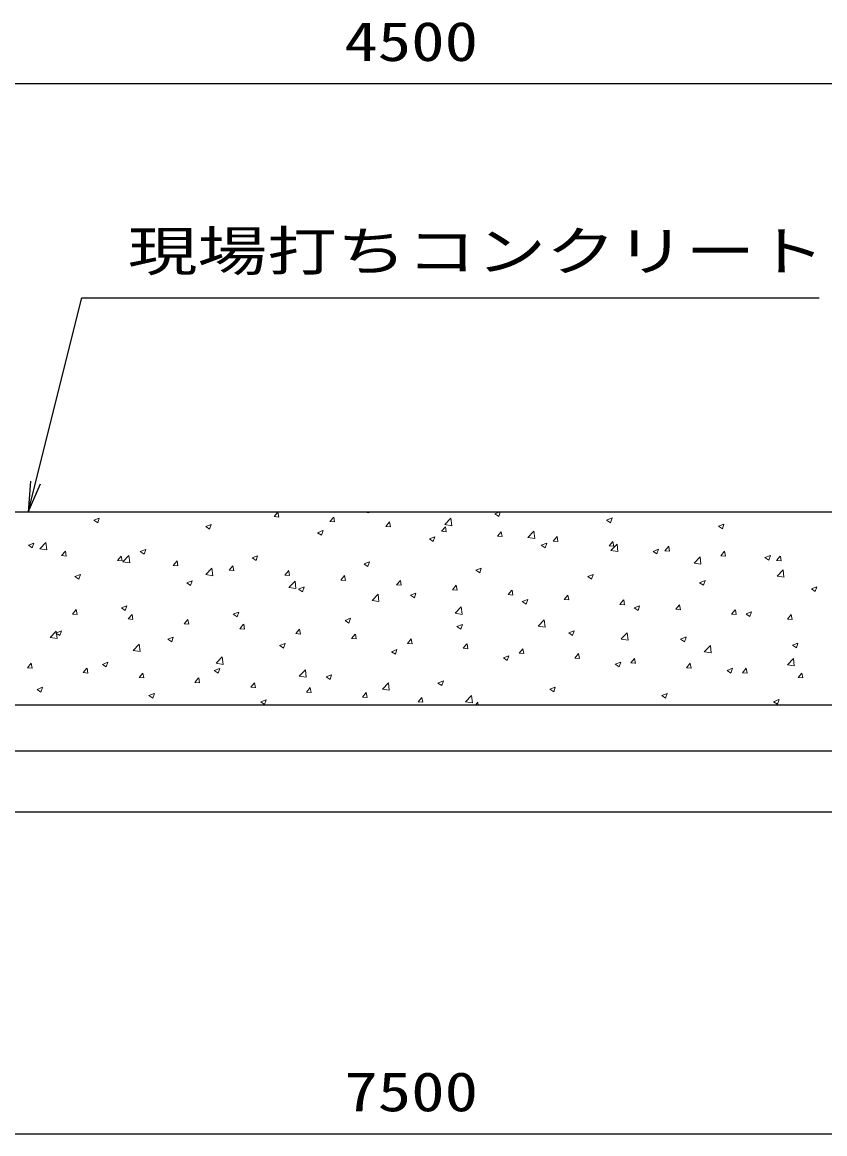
# Model space of a CAD drawing. Units: millimetres at full size. Extents: x 0 to 42050, y 0 to 29700.
# Drawn here: x 32256 to 34875, y 11170 to 14800 of the extents above; entities that cross this region are included whole.
import ezdxf
from ezdxf.enums import TextEntityAlignment as Align

# ---------------------------------------------------------------- set-up
doc = ezdxf.new("R2010")
doc.units = ezdxf.units.MM
for name, color, linetype, lineweight in [('D-DCR-HCHn', 4, 'Continuous', 9), ('D-STR-DIM', 7, 'Continuous', 25), ('D-STR-STRn', 1, 'Continuous', 25), ('D-STR-TXT', 7, 'Continuous', 25)]:
    doc.layers.add(name, color=color, linetype=linetype, lineweight=lineweight)
doc.styles.add('ＭＳ ゴシック', font='')
doc.styles.get('ＭＳ ゴシック').set_extended_font_data('MS Gothic')

# ---------------------------------------------------------------- blocks, each defined once
blk = doc.blocks.new('open_arrow')
at = {"color": 0, "linetype": 'Continuous', "lineweight": -2}
blk.add_lwpolyline([(7.5, 1.25), (0, 0), (7.5, -1.25)], dxfattribs=at)

msp = doc.modelspace()

# ---------------------------------------------------------------- linework, layer by layer
at = {"layer": 'D-DCR-HCHn'}
for p, q in [((32489.351, 13173.719), (32507.135, 13180.545)), ((32502.025, 13165.163), (32507.176, 13180.512)), ((32910.881, 13199.997), (32910.88, 13200)), ((33077.771, 13185.481), (33089.954, 13200)), ((33077.772, 13185.466), (33092.954, 13184.138)), ((33093.065, 13184.057), (33090.128, 13199.978)), ((33259.956, 13169.542), (33272.201, 13184.135)), ((33275.248, 13168.117), (33272.312, 13184.038)), ((33372.531, 13200), (33386.28, 13197.868)), ((33386.257, 13197.892), (33386.012, 13200)), ((33634.74, 13159.389), (33654.524, 13180.008)), ((33657.336, 13155.85), (33654.53, 13179.972)), ((33797.861, 13194.614), (33811.893, 13200)), ((33797.885, 13194.577), (33810.52, 13186.055)), ((33810.534, 13186.059), (33815.212, 13200)), ((34162.892, 13174.271), (34180.677, 13181.098)), ((34175.565, 13165.717), (34180.715, 13181.066)), ((32489.376, 13173.682), (32502.011, 13165.16)), ((32854.382, 13153.376), (32872.167, 13160.203)), ((32854.407, 13153.339), (32867.042, 13144.817)), ((32867.056, 13144.821), (32872.206, 13160.17)), ((33259.956, 13169.527), (33275.138, 13168.199)), ((33442.14, 13153.602), (33454.385, 13168.196)), ((33442.14, 13153.588), (33457.322, 13152.26)), ((33457.432, 13152.176), (33454.496, 13168.098)), ((33624.325, 13137.663), (33636.57, 13152.257)), ((33634.769, 13159.328), (33657.359, 13155.825)), ((33639.616, 13136.236), (33636.679, 13152.158)), ((34162.916, 13174.235), (34175.55, 13165.713)), ((34527.924, 13153.928), (34545.709, 13160.755)), ((34527.947, 13153.892), (34540.581, 13145.37)), ((34540.596, 13145.375), (34545.746, 13160.724)), ((33219.413, 13133.033), (33237.198, 13139.86)), ((33219.438, 13132.997), (33232.072, 13124.475)), ((33232.087, 13124.478), (33237.237, 13139.827)), ((33584.445, 13112.691), (33602.229, 13119.518)), ((33584.469, 13112.654), (33597.103, 13104.132)), ((33597.118, 13104.136), (33602.268, 13119.485)), ((33624.324, 13137.649), (33639.506, 13136.321)), ((33806.509, 13121.71), (33821.691, 13120.382)), ((33806.51, 13121.724), (33818.755, 13136.317)), ((33821.8, 13120.296), (33818.863, 13136.217)), ((33905.819, 13117.347), (33925.603, 13137.966)), ((33905.848, 13117.286), (33928.438, 13113.782)), ((33928.415, 13113.808), (33925.609, 13137.93)), ((33988.693, 13105.771), (34003.875, 13104.443)), ((33988.694, 13105.785), (34000.939, 13120.378)), ((34003.984, 13104.356), (34001.047, 13120.277)), ((32275.934, 13091.796), (32293.719, 13098.623)), ((32275.96, 13091.759), (32288.594, 13083.237)), ((32288.609, 13083.24), (32293.759, 13098.589)), ((32313.02, 13080.132), (32332.804, 13100.751)), ((32313.048, 13080.074), (32335.638, 13076.571)), ((32335.616, 13076.594), (32332.809, 13100.716)), ((32384.276, 13058.18), (32396.521, 13072.773)), ((32399.571, 13056.761), (32396.634, 13072.683)), ((32640.965, 13071.453), (32658.75, 13078.28)), ((32640.991, 13071.416), (32653.625, 13062.894)), ((32653.64, 13062.898), (32658.79, 13078.247)), ((33949.476, 13092.348), (33967.261, 13099.175)), ((33949.5, 13092.312), (33962.134, 13083.79)), ((33962.148, 13083.794), (33967.299, 13099.143)), ((34170.877, 13089.832), (34186.059, 13088.504)), ((34170.879, 13089.846), (34183.124, 13104.439)), ((34176.898, 13075.304), (34196.682, 13095.923)), ((34176.927, 13075.243), (34199.517, 13071.739)), ((34186.168, 13088.415), (34183.231, 13104.337)), ((34199.494, 13071.766), (34196.688, 13095.888)), ((34314.507, 13072.006), (34332.292, 13078.832)), ((34314.53, 13071.97), (34327.165, 13063.447)), ((34327.179, 13063.452), (34332.329, 13078.801)), ((34353.061, 13073.893), (34368.243, 13072.565)), ((34353.064, 13073.907), (34365.309, 13088.5)), ((34368.352, 13072.475), (34365.415, 13088.396)), ((34535.248, 13057.968), (34547.493, 13072.561)), ((34550.535, 13056.535), (34547.599, 13072.456)), ((32384.279, 13058.166), (32399.461, 13056.838)), ((32566.46, 13042.241), (32578.706, 13056.834)), ((32566.463, 13042.227), (32581.645, 13040.899)), ((32581.754, 13040.821), (32578.818, 13056.742)), ((32584.099, 13038.09), (32603.883, 13058.709)), ((32584.127, 13038.032), (32606.717, 13034.528)), ((32606.695, 13034.551), (32603.888, 13058.674)), ((32748.645, 13026.302), (32760.89, 13040.895)), ((32763.938, 13024.881), (32761.002, 13040.802)), ((33005.997, 13051.11), (33023.781, 13057.937)), ((33006.021, 13051.074), (33018.656, 13042.552)), ((33018.67, 13042.556), (33023.821, 13057.905)), ((33371.028, 13030.768), (33388.813, 13037.595)), ((33383.701, 13022.213), (33388.851, 13037.562)), ((34447.977, 13033.262), (34467.761, 13053.881)), ((34448.006, 13033.2), (34470.596, 13029.697)), ((34470.573, 13029.723), (34467.767, 13053.846)), ((34535.245, 13057.954), (34550.427, 13056.626)), ((34679.539, 13051.663), (34697.323, 13058.49)), ((34679.561, 13051.627), (34692.196, 13043.105)), ((34692.21, 13043.109), (34697.36, 13058.458)), ((34717.429, 13042.015), (34732.611, 13040.687)), ((34717.433, 13042.029), (34729.678, 13056.622)), ((34732.719, 13040.594), (34729.782, 13056.516)), ((32427.549, 12989.53), (32445.334, 12996.357)), ((32440.223, 12980.975), (32445.373, 12996.324)), ((32748.647, 13026.288), (32763.829, 13024.96)), ((32855.178, 12996.048), (32874.962, 13016.666)), ((32855.206, 12995.989), (32877.796, 12992.485)), ((32877.774, 12992.509), (32874.967, 13016.631)), ((32930.83, 13010.363), (32943.075, 13024.956)), ((32930.831, 13010.349), (32946.013, 13009.021)), ((32946.122, 13008.94), (32943.185, 13024.862)), ((33113.014, 12994.424), (33125.26, 13009.017)), ((33128.306, 12993), (33125.369, 13008.921)), ((33371.052, 13030.732), (33383.687, 13022.21)), ((33736.059, 13010.425), (33753.844, 13017.252)), ((33736.083, 13010.389), (33748.718, 13001.867)), ((33748.732, 13001.871), (33753.882, 13017.22)), ((34101.091, 12990.083), (34118.876, 12996.91)), ((34113.763, 12981.529), (34118.913, 12996.878)), ((34719.056, 12991.22), (34738.84, 13011.839)), ((34741.652, 12987.681), (34738.846, 13011.803)), ((32427.574, 12989.494), (32440.209, 12980.972)), ((32792.58, 12969.188), (32810.365, 12976.014)), ((32792.605, 12969.151), (32805.24, 12960.629)), ((32805.254, 12960.633), (32810.404, 12975.982)), ((33113.015, 12994.41), (33128.197, 12993.082)), ((33126.257, 12954.005), (33146.041, 12974.624)), ((33148.853, 12950.467), (33146.047, 12974.589)), ((33295.199, 12978.485), (33307.444, 12993.078)), ((33295.199, 12978.471), (33310.381, 12977.143)), ((33310.49, 12977.06), (33307.553, 12992.981)), ((33477.383, 12962.532), (33492.565, 12961.203)), ((33477.384, 12962.546), (33489.629, 12977.139)), ((33492.674, 12961.119), (33489.737, 12977.041)), ((33659.568, 12946.607), (33671.814, 12961.2)), ((33674.857, 12945.179), (33671.921, 12961.101)), ((34101.114, 12990.047), (34113.748, 12981.525)), ((34466.122, 12969.74), (34483.907, 12976.567)), ((34466.145, 12969.704), (34478.779, 12961.182)), ((34478.794, 12961.187), (34483.944, 12976.536)), ((34719.086, 12991.157), (34741.675, 12987.654)), ((33126.286, 12953.946), (33148.875, 12950.443)), ((33157.612, 12948.845), (33175.396, 12955.672)), ((33157.636, 12948.809), (33170.27, 12940.287)), ((33170.285, 12940.29), (33175.435, 12955.639)), ((33397.336, 12911.963), (33417.12, 12932.582)), ((33419.932, 12908.424), (33417.126, 12932.547)), ((33522.643, 12928.502), (33540.428, 12935.329)), ((33522.667, 12928.466), (33535.301, 12919.944)), ((33535.315, 12919.948), (33540.466, 12935.297)), ((33659.567, 12946.593), (33674.749, 12945.264)), ((33841.751, 12930.654), (33856.933, 12929.325)), ((33841.753, 12930.667), (33853.998, 12945.261)), ((33857.041, 12929.239), (33854.105, 12945.16)), ((34023.938, 12914.728), (34036.183, 12929.321)), ((34039.225, 12913.299), (34036.288, 12929.22)), ((34831.154, 12949.397), (34848.938, 12956.224)), ((34831.176, 12949.362), (34843.81, 12940.84)), ((34843.824, 12940.844), (34848.974, 12956.193)), ((32579.164, 12887.265), (32596.948, 12894.092)), ((32579.189, 12887.229), (32591.823, 12878.706)), ((32591.837, 12878.71), (32596.988, 12894.059)), ((33397.365, 12911.903), (33419.955, 12908.4)), ((33668.415, 12869.921), (33688.199, 12890.539)), ((33691.011, 12866.382), (33688.205, 12890.505)), ((33887.674, 12908.16), (33905.459, 12914.987)), ((33887.697, 12908.124), (33900.332, 12899.602)), ((33900.346, 12899.606), (33905.496, 12914.955)), ((34023.935, 12914.715), (34039.117, 12913.386)), ((34206.12, 12898.776), (34221.302, 12897.447)), ((34206.122, 12898.789), (34218.368, 12913.382)), ((34221.409, 12897.358), (34218.472, 12913.28)), ((34252.706, 12887.817), (34270.49, 12894.644)), ((34252.728, 12887.782), (34265.363, 12879.259)), ((34265.377, 12879.264), (34270.527, 12894.613)), ((34388.307, 12882.85), (34400.552, 12897.443)), ((34403.593, 12881.418), (34400.656, 12897.339)), ((32419.519, 12867.123), (32431.764, 12881.716)), ((32419.521, 12867.109), (32434.703, 12865.781)), ((32434.812, 12865.704), (32431.875, 12881.626)), ((32601.704, 12851.184), (32613.949, 12865.777)), ((32601.706, 12851.17), (32616.888, 12849.842)), ((32616.996, 12849.764), (32614.059, 12865.685)), ((32944.195, 12866.922), (32961.98, 12873.749)), ((32944.219, 12866.886), (32956.854, 12858.364)), ((32956.868, 12858.368), (32962.018, 12873.717)), ((33309.227, 12846.579), (33327.011, 12853.406)), ((33321.899, 12838.025), (33327.049, 12853.374)), ((33668.444, 12869.861), (33691.034, 12866.357)), ((34388.304, 12882.837), (34403.486, 12881.508)), ((34570.488, 12866.897), (34585.67, 12865.569)), ((34570.492, 12866.911), (34582.737, 12881.504)), ((34585.777, 12865.478), (34582.84, 12881.399)), ((34617.737, 12867.474), (34635.522, 12874.301)), ((34617.759, 12867.439), (34630.394, 12858.917)), ((34630.408, 12858.921), (34635.558, 12874.27)), ((34752.672, 12850.958), (34767.854, 12849.63)), ((34752.676, 12850.972), (34764.922, 12865.565)), ((34767.961, 12849.537), (34765.024, 12865.459)), ((32783.889, 12835.245), (32796.134, 12849.838)), ((32783.89, 12835.231), (32799.072, 12833.903)), ((32799.18, 12833.824), (32796.243, 12849.745)), ((32966.073, 12819.306), (32978.318, 12833.899)), ((32966.074, 12819.292), (32981.256, 12817.964)), ((32981.363, 12817.883), (32978.427, 12833.805)), ((33148.258, 12803.367), (33160.503, 12817.96)), ((33163.547, 12801.943), (33160.611, 12817.864)), ((33309.25, 12846.544), (33321.885, 12838.022)), ((33674.258, 12826.237), (33692.043, 12833.064)), ((33674.281, 12826.201), (33686.916, 12817.679)), ((33686.93, 12817.683), (33692.08, 12833.032)), ((33939.494, 12827.878), (33959.278, 12848.497)), ((33939.523, 12827.818), (33962.113, 12824.314)), ((33962.09, 12824.34), (33959.284, 12848.462)), ((32346.695, 12790.664), (32366.478, 12811.283)), ((32346.723, 12790.607), (32369.313, 12787.103)), ((32365.747, 12805.342), (32383.532, 12812.169)), ((32365.772, 12805.306), (32378.407, 12796.784)), ((32369.29, 12787.126), (32366.484, 12811.248)), ((32378.421, 12796.787), (32383.571, 12812.136)), ((32730.779, 12784.999), (32748.563, 12791.826)), ((32730.803, 12784.963), (32743.438, 12776.441)), ((32743.452, 12776.445), (32748.602, 12791.794)), ((33148.258, 12803.353), (33163.44, 12802.025)), ((33330.442, 12787.414), (33345.624, 12786.086)), ((33330.443, 12787.428), (33342.688, 12802.021)), ((33345.731, 12786.003), (33342.794, 12801.924)), ((33512.627, 12771.489), (33524.872, 12786.082)), ((33527.915, 12770.062), (33524.978, 12785.984)), ((34039.289, 12805.894), (34057.074, 12812.721)), ((34039.312, 12805.859), (34051.946, 12797.337)), ((34051.961, 12797.341), (34057.111, 12812.69)), ((34210.573, 12785.836), (34230.357, 12806.455)), ((34210.602, 12785.775), (34233.192, 12782.271)), ((34233.169, 12782.298), (34230.363, 12806.42)), ((34404.321, 12785.552), (34422.105, 12792.378)), ((34404.343, 12785.516), (34416.977, 12776.994)), ((34416.991, 12776.999), (34422.141, 12792.348)), ((32617.774, 12748.621), (32637.557, 12769.24)), ((32617.802, 12748.564), (32640.392, 12745.06)), ((32640.369, 12745.083), (32637.563, 12769.206)), ((33095.81, 12764.656), (33113.595, 12771.483)), ((33095.834, 12764.621), (33108.468, 12756.099)), ((33108.482, 12756.102), (33113.633, 12771.451)), ((33460.841, 12744.314), (33478.626, 12751.141)), ((33460.865, 12744.278), (33473.499, 12735.756)), ((33473.513, 12735.76), (33478.663, 12751.109)), ((33512.626, 12771.475), (33527.808, 12770.147)), ((33694.81, 12755.536), (33709.992, 12754.208)), ((33694.812, 12755.55), (33707.057, 12770.143)), ((33710.099, 12754.122), (33707.162, 12770.044)), ((33876.997, 12739.611), (33889.242, 12754.204)), ((33892.283, 12738.182), (33889.346, 12754.103)), ((34481.652, 12743.794), (34501.436, 12764.412)), ((34481.681, 12743.732), (34504.271, 12740.229)), ((34504.248, 12740.255), (34501.442, 12764.378)), ((34769.352, 12765.209), (34787.137, 12772.036)), ((34769.373, 12765.174), (34782.008, 12756.652)), ((34782.022, 12756.656), (34787.172, 12772.005)), ((32272.578, 12692.006), (32284.823, 12706.599)), ((32287.869, 12690.587), (32284.933, 12706.509)), ((32517.362, 12703.076), (32535.147, 12709.903)), ((32530.035, 12694.522), (32535.185, 12709.871)), ((32888.853, 12706.579), (32908.637, 12727.198)), ((32888.881, 12706.521), (32911.471, 12703.017)), ((32911.449, 12703.041), (32908.642, 12727.164)), ((33825.873, 12723.971), (33843.657, 12730.798)), ((33825.895, 12723.936), (33838.53, 12715.414)), ((33838.544, 12715.418), (33843.694, 12730.767)), ((33876.994, 12739.597), (33892.176, 12738.269)), ((34059.178, 12723.658), (34074.36, 12722.33)), ((34059.181, 12723.671), (34071.426, 12738.265)), ((34074.467, 12722.242), (34071.53, 12738.163)), ((34190.904, 12703.629), (34208.689, 12710.456)), ((34203.575, 12695.076), (34208.725, 12710.425)), ((34241.362, 12707.719), (34256.544, 12706.391)), ((34241.366, 12707.732), (34253.611, 12722.326)), ((34256.65, 12706.301), (34253.714, 12722.223)), ((34423.551, 12691.793), (34435.796, 12706.386)), ((34438.834, 12690.361), (34435.897, 12706.282)), ((34752.731, 12701.751), (34772.515, 12722.37)), ((34775.327, 12698.213), (34772.521, 12722.335)), ((32272.58, 12691.992), (32287.762, 12690.663)), ((32454.763, 12676.066), (32467.008, 12690.66)), ((32454.764, 12676.053), (32469.946, 12674.724)), ((32470.053, 12674.647), (32467.117, 12690.569)), ((32517.387, 12703.041), (32530.021, 12694.518)), ((32636.947, 12660.127), (32649.192, 12674.72)), ((32652.237, 12658.707), (32649.3, 12674.628)), ((32882.394, 12682.734), (32900.178, 12689.56)), ((32882.417, 12682.698), (32895.052, 12674.176)), ((32895.066, 12674.18), (32900.216, 12689.529)), ((33159.932, 12664.537), (33179.716, 12685.156)), ((33182.528, 12660.999), (33179.721, 12685.121)), ((33247.425, 12662.391), (33265.21, 12669.218)), ((33260.097, 12653.837), (33265.247, 12669.186)), ((34190.926, 12703.594), (34203.561, 12695.071)), ((34423.546, 12691.78), (34438.728, 12690.452)), ((34555.935, 12683.286), (34573.72, 12690.113)), ((34555.957, 12683.251), (34568.592, 12674.729)), ((34568.606, 12674.733), (34573.756, 12690.082)), ((34605.731, 12675.841), (34620.913, 12674.513)), ((34605.735, 12675.854), (34617.98, 12690.447)), ((34621.018, 12674.421), (34618.081, 12690.342)), ((34752.76, 12701.689), (34775.35, 12698.186)), ((34787.92, 12659.915), (34800.165, 12674.508)), ((34803.202, 12658.48), (34800.265, 12674.402)), ((32636.948, 12660.114), (32652.13, 12658.785)), ((32819.132, 12644.188), (32831.377, 12658.781)), ((32819.132, 12644.175), (32834.314, 12642.846)), ((32834.421, 12642.767), (32831.484, 12658.688)), ((33001.317, 12628.249), (33013.562, 12642.842)), ((33016.605, 12626.826), (33013.668, 12642.748)), ((33159.96, 12664.478), (33182.55, 12660.975)), ((33247.448, 12662.356), (33260.083, 12653.834)), ((33431.011, 12622.494), (33450.795, 12643.113)), ((33453.607, 12618.957), (33450.8, 12643.079)), ((33612.456, 12642.048), (33630.241, 12648.875)), ((33612.479, 12642.013), (33625.114, 12633.491)), ((33625.128, 12633.495), (33630.278, 12648.844)), ((34787.915, 12659.902), (34803.097, 12658.574)), ((32303.946, 12621.153), (32321.73, 12627.98)), ((32303.97, 12621.118), (32316.605, 12612.596)), ((32316.619, 12612.599), (32321.769, 12627.948)), ((32668.977, 12600.811), (32686.762, 12607.638)), ((32669.001, 12600.775), (32681.636, 12592.253)), ((32681.65, 12592.257), (32686.8, 12607.606)), ((33001.317, 12628.236), (33016.499, 12626.907)), ((33183.501, 12612.31), (33195.746, 12626.903)), ((33183.501, 12612.297), (33198.683, 12610.968)), ((33198.789, 12610.886), (33195.852, 12626.807)), ((33365.686, 12596.371), (33377.931, 12610.964)), ((33380.972, 12594.946), (33378.036, 12610.867)), ((33431.039, 12622.435), (33453.629, 12618.932)), ((33702.09, 12580.452), (33721.874, 12601.071)), ((33724.686, 12576.914), (33721.88, 12601.037)), ((33977.488, 12621.706), (33995.272, 12628.533)), ((33977.51, 12621.671), (33990.144, 12613.149)), ((33990.158, 12613.153), (33995.309, 12628.502)), ((34342.519, 12601.363), (34360.304, 12608.19)), ((34342.541, 12601.328), (34355.175, 12592.806)), ((34355.189, 12592.811), (34360.339, 12608.16)), ((33034.008, 12580.468), (33051.793, 12587.295)), ((33034.032, 12580.433), (33046.666, 12571.911)), ((33046.68, 12571.915), (33051.83, 12587.264)), ((33365.685, 12596.357), (33380.867, 12595.029)), ((33547.869, 12580.418), (33563.051, 12579.09)), ((33547.871, 12580.432), (33560.116, 12595.025)), ((33563.156, 12579.005), (33560.22, 12594.927)), ((33702.118, 12580.393), (33724.708, 12576.889)), ((33734.676, 12570), (33742.3, 12579.086)), ((33744.061, 12570), (33742.403, 12578.987)), ((34707.55, 12581.021), (34725.335, 12587.847)), ((34707.571, 12580.986), (34720.206, 12572.464)), ((34720.22, 12572.468), (34725.37, 12587.817))]:
    msp.add_line(p, q, dxfattribs=at)
at = {"layer": 'D-STR-DIM'}
for p, q in [((31275, 14600), (35775, 14600)), ((29775, 11170), (37275, 11170))]:
    msp.add_line(p, q, dxfattribs=at)
at = {"layer": 'D-STR-STRn'}
for p, q in [((36425, 13200), (30625, 13200)), ((37375, 12570), (29675, 12570)), ((37375, 12420), (29675, 12420)), ((37375, 12220), (29675, 12220))]:
    msp.add_line(p, q, dxfattribs=at)
at = {"layer": 'D-STR-TXT'}
msp.add_lwpolyline([(32275, 13200), (32450, 13900), (32550, 13900), (34856.345, 13900)], dxfattribs=at)

# ---------------------------------------------------------------- block references
at = {"layer": 'D-STR-TXT', "xscale": 13.3, "yscale": 13.3, "rotation": 76}
msp.add_blockref('open_arrow', (32275, 13200), dxfattribs=at)

# ---------------------------------------------------------------- texts
at = {"layer": 'D-STR-DIM', "style": 'ＭＳ ゴシック', "width": 1.25}
for s, p in [('4500', (33525, 14737.5)), ('7500', (33525, 11307.5))]:
    msp.add_text(s, height=128.3, dxfattribs=at).set_placement(p, align=Align.MIDDLE_CENTER)
at = {"layer": 'D-STR-TXT', "style": 'ＭＳ ゴシック', "width": 1.3}
msp.add_text('現場打ちコンクリート', height=128.3, dxfattribs=at).set_placement((32600, 13950), align=Align.BOTTOM_LEFT)

doc.saveas('drawing.dxf')
